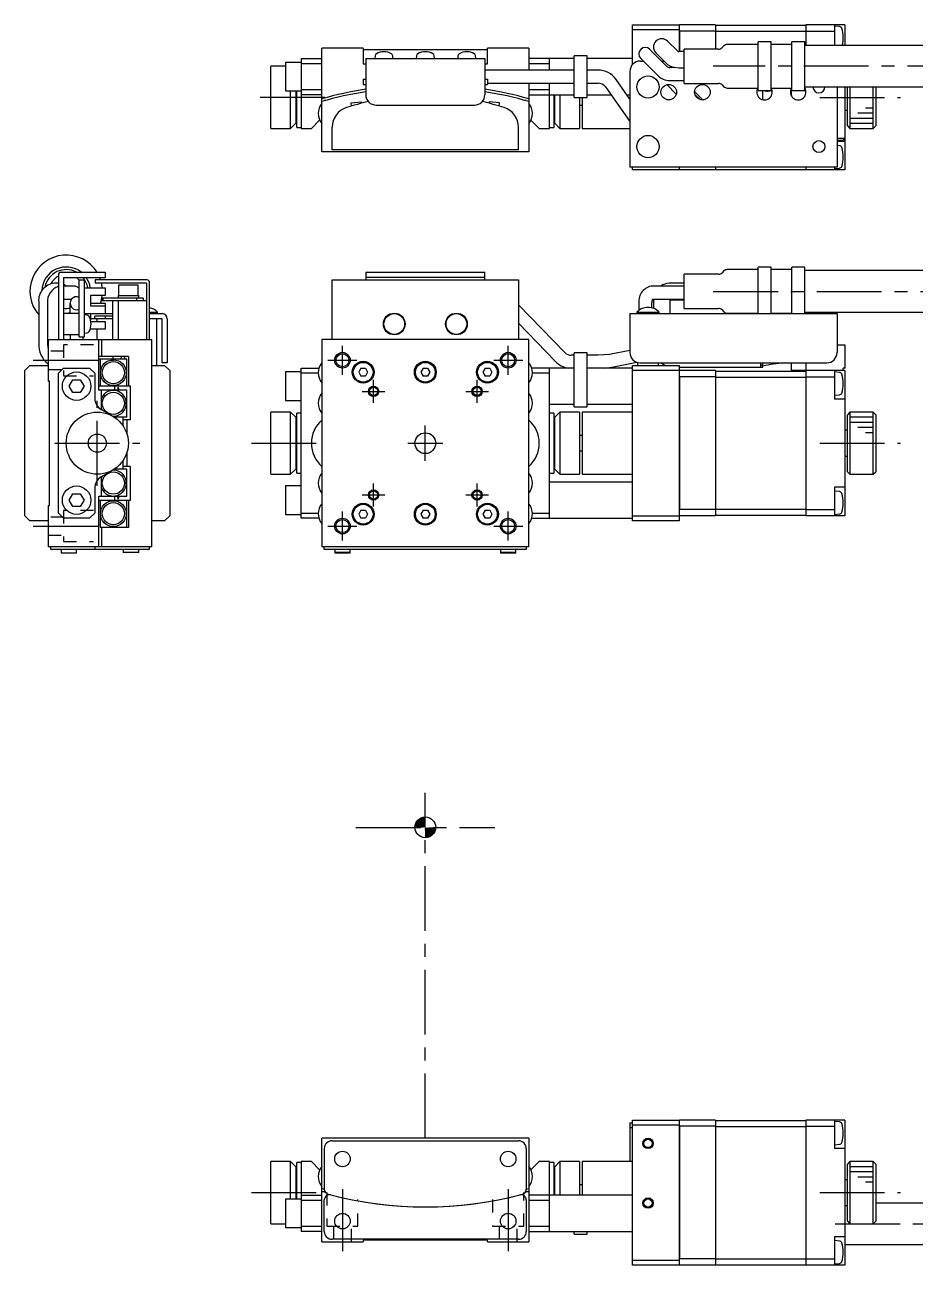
# Model space of a CAD drawing. Extents: x -179 to 417, y 17 to 279.
# Drawn here: x -179.2 to -7.3, y 39.8 to 279.1 of the extents above; entities that cross this region are included whole.
import ezdxf

# ---------------------------------------------------------------- set-up
doc = ezdxf.new("R2010")
doc.units = 0
doc.header["$LTSCALE"] = 10
doc.linetypes.add('CENTER', pattern=[2, 1.25, -0.25, 0.25, -0.25])
doc.linetypes.add('DOT', pattern=[0.5, 0.25, -0.25])
doc.layers.add('1', color=7, linetype='CONTINUOUS')
doc.layers.add('21', color=7, linetype='CONTINUOUS')

# ---------------------------------------------------------------- blocks, each defined once
blk = doc.blocks.new('AID2121')
at = {"layer": '21', "color": 7, "linetype": 'CONTINUOUS'}
blk.add_circle((-101.854516, 124.267768), 2, dxfattribs=at)
for centre, radius, start, end in [((-101.854516, 124.267768), 1.8, 90, 180), ((-101.854516, 124.267768), 1.6, 90, 180), ((-101.854516, 124.267768), 1.4, 90, 179.999955), ((-101.854516, 124.267768), 1.2, 90, 179.99997), ((-101.854516, 124.267768), 1, 90, 179.999964), ((-101.854518, 124.26777), 0.799999, 89.999799, 180.000086), ((-101.854516, 124.267768), 0.6, 89.99994, 180), ((-101.854516, 124.267768), 0.4, 90, 180), ((-101.854516, 124.267768), 0.2, 90, 180), ((-101.854516, 124.267768), 0.6, 269.99994, 0), ((-101.854516, 124.267768), 1.8, 270, 0), ((-101.854516, 124.267768), 1.6, 270, 0), ((-101.854516, 124.267768), 0.4, 270, 0), ((-101.854516, 124.267768), 0.2, 270, 0), ((-101.854516, 124.267768), 1.2, 270, 359.99997), ((-101.854516, 124.267768), 1.4, 270, 359.999955), ((-101.854516, 124.267768), 1, 270, 359.999964), ((-101.854518, 124.26777), 0.799999, 270.000201, 359.999914)]:
    blk.add_arc(centre, radius, start, end, dxfattribs=at)

msp = doc.modelspace()

# ---------------------------------------------------------------- linework, layer by layer
at = {"layer": '1', "color": 7, "linetype": 'CONTINUOUS'}
for p, q in [((-61.854517, 279.143961), (-52.854517, 279.143961)), ((-61.854517, 271.466836), (-61.854517, 279.143961)), ((-52.854517, 278.143961), (-61.854517, 278.143961)), ((-52.804517, 279.143961), (-52.854517, 279.093961)), ((-52.854517, 279.143961), (-52.854517, 273.979569)), ((-52.854517, 278.043961), (-52.754517, 277.943961)), ((-45.854517, 279.143961), (-52.804517, 279.143961)), ((-52.754517, 277.943961), (-52.754517, 273.979569)), ((-45.854517, 277.943961), (-52.754517, 277.943961)), ((-45.854517, 279.143961), (-45.854517, 274.443961)), ((-45.854517, 279.043961), (-28.354517, 279.043961)), ((-45.854517, 277.902539), (-28.354517, 277.902539)), ((-20.854517, 279.143961), (-28.354517, 279.143961)), ((-28.354517, 279.143961), (-28.354517, 275.143961)), ((-28.354517, 277.943961), (-22.854517, 277.943961)), ((-22.854517, 279.143961), (-22.854517, 275.143961)), ((-21.869237, 278.80776), (-22.854517, 278.893961)), ((-20.854517, 279.143961), (-20.854517, 275.143961)), ((-55.069087, 275.985814), (-53.180001, 274.096726)), ((-37.604517, 275.343961), (-43.540307, 275.343961)), ((-37.60452, 266.443961), (-37.60452, 275.843961)), ((-35.10452, 275.843961), (-37.60452, 275.843961)), ((-35.10452, 266.443961), (-35.10452, 275.843961)), ((-31.104517, 275.343961), (-35.104517, 275.343961)), ((-31.10452, 266.443961), (-31.10452, 275.843961)), ((-28.60452, 275.843961), (-31.10452, 275.843961)), ((-28.60452, 266.443961), (-28.60452, 275.843961)), ((-113.854517, 274.643961), (-121.854517, 274.643961)), ((-121.854517, 254.643961), (-121.854517, 274.643961)), ((-113.854517, 274.643961), (-113.854517, 271.643961)), ((-89.854517, 274.343961), (-113.854517, 274.343961)), ((-111.557807, 273.177861), (-111.604517, 272.643961)), ((-108.104517, 272.643961), (-108.151227, 273.177861)), ((-103.557807, 273.177861), (-103.604517, 272.643961)), ((-100.104517, 272.643961), (-100.151227, 273.177861)), ((-95.557807, 273.177861), (-95.604517, 272.643961)), ((-92.104517, 272.643961), (-92.151227, 273.177861)), ((-89.854517, 271.643961), (-89.854517, 274.643961)), ((-81.854517, 274.643961), (-89.854517, 274.643961)), ((-81.854517, 274.643961), (-81.854517, 270.393961)), ((-70.604517, 273.143961), (-73.104517, 273.143961)), ((-73.104517, 265.143961), (-73.104517, 273.143961)), ((-70.604517, 265.143961), (-70.604517, 273.143961)), ((-55.191987, 271.10409), (-58.495288, 274.407391)), ((-55.442742, 271.833985), (-57.331829, 273.723072)), ((-51.85452, 273.979569), (-52.897157, 273.979569)), ((-45.268734, 274.443961), (-51.85452, 274.443961)), ((-51.85452, 267.843961), (-51.85452, 274.443961)), ((-44.247414, 275.051068), (-44.561627, 274.736854)), ((56.187823, 275.143961), (-28.60452, 275.143961)), ((-131.654517, 259.143961), (-131.654517, 271.143961)), ((-128.854517, 271.143961), (-131.654517, 271.143961)), ((-125.854517, 271.893961), (-128.854517, 271.893961)), ((-128.854517, 271.893961), (-128.854517, 266.393961)), ((-125.854517, 272.643961), (-121.854517, 272.643961)), ((-125.854517, 272.643961), (-125.854517, 259.143961)), ((-121.854517, 271.643961), (-125.854517, 271.643961)), ((-113.854517, 271.643961), (-113.354517, 271.643961)), ((-113.354517, 272.643961), (-90.354517, 272.643961)), ((-113.354517, 272.643961), (-113.354517, 265.643961)), ((-90.354517, 272.643961), (-90.354517, 265.643961)), ((-90.354517, 271.643961), (-89.854517, 271.643961)), ((-73.104517, 272.643961), (-81.854517, 272.643961)), ((-77.854517, 271.643961), (-81.854517, 271.643961)), ((-77.854517, 270.393961), (-77.854517, 272.643961)), ((-61.854517, 272.643961), (-70.604517, 272.643961)), ((-60.354517, 272.143961), (-59.767391, 272.143961)), ((-60.263055, 272.639624), (-56.959754, 269.336324)), ((-56.231858, 272.143961), (-55.752718, 272.143961)), ((-53.759675, 270.884421), (-54.661657, 270.884421)), ((-52.897157, 270.802624), (-53.725654, 270.876579)), ((-51.85452, 270.802624), (-52.897157, 270.802624)), ((-113.854517, 268.643961), (-113.854517, 267.643961)), ((-113.854517, 268.643961), (-113.354517, 268.643961)), ((-73.104517, 270.393961), (-90.354517, 270.393961)), ((-90.354517, 268.643961), (-89.854517, 268.643961)), ((-89.854517, 268.643961), (-89.854517, 267.643961)), ((-68.510082, 270.393961), (-70.604517, 270.393961)), ((-62.354517, 264.812192), (-65.031996, 268.598816)), ((-62.354517, 270.143961), (-62.354517, 251.643961)), ((-54.661657, 268.384421), (-51.85452, 268.384421)), ((-128.854517, 266.393961), (-125.854517, 266.393961)), ((-127.854517, 259.143961), (-127.854517, 266.393961)), ((-126.854517, 266.393961), (-126.854517, 260.143961)), ((-126.654517, 259.343961), (-126.654517, 266.393961)), ((-125.854517, 266.643961), (-121.854517, 266.643961)), ((-113.854517, 267.643961), (-113.354517, 267.643961)), ((-90.354517, 267.643961), (-89.854517, 267.643961)), ((-89.854517, 267.893961), (-73.104517, 267.893961)), ((-81.854517, 267.893961), (-81.854517, 254.643961)), ((-81.854517, 266.643961), (-77.854517, 266.643961)), ((-77.854517, 259.143961), (-77.854517, 267.893961)), ((-70.604517, 267.893961), (-68.510082, 267.893961)), ((-67.073255, 267.155464), (-62.354517, 260.481992)), ((-55.221745, 267.598314), (-53.400163, 265.776733)), ((-51.85452, 267.843961), (-45.268734, 267.843961)), ((-49.851275, 266.242518), (-48.664567, 265.05581)), ((-44.561627, 267.551068), (-44.247414, 267.236854)), ((-43.540307, 266.943961), (-37.604517, 266.943961)), ((-37.60452, 266.908502), (-37.645051, 266.908502)), ((-37.60452, 266.443961), (-35.10452, 266.443961)), ((-36.654517, 264.674267), (-36.654517, 266.443961)), ((-35.208408, 266.443904), (-35.32855, 266.395797)), ((-35.104517, 266.943961), (-31.104517, 266.943961)), ((-34.937465, 266.634036), (-35.104242, 266.508554)), ((-31.154517, 265.395629), (-31.154517, 266.892292)), ((-31.10452, 266.443961), (-28.60452, 266.443961)), ((-28.60452, 267.143961), (56.187823, 267.143961)), ((-22.354517, 267.143961), (-22.354517, 251.643961)), ((-20.854517, 267.143961), (-20.854517, 251.143961)), ((-20.354517, 259.643961), (-20.354517, 267.143961)), ((-19.854517, 267.143961), (-19.854517, 259.143961)), ((-15.354517, 259.143961), (-15.354517, 267.143961)), ((-14.854517, 267.143961), (-14.854517, 259.643961)), ((-121.854517, 265.643961), (-125.854517, 265.643961)), ((-121.354516, 264.472322), (-121.354516, 264.543961)), ((-121.096138, 264.543961), (-121.354516, 264.543961)), ((-116.200389, 264.05983), (-114.211345, 264.268887)), ((-116.137402, 263.460547), (-116.200389, 264.05983)), ((-114.211345, 264.268887), (-114.183104, 264.000188)), ((-111.354517, 263.643961), (-92.354517, 263.643961)), ((-89.497687, 264.268887), (-89.525929, 264.000188)), ((-87.508644, 264.05983), (-89.497687, 264.268887)), ((-87.571631, 263.460547), (-87.508644, 264.05983)), ((-82.354516, 264.543961), (-82.612895, 264.543961)), ((-82.354516, 264.472322), (-82.354516, 264.543961)), ((-81.854517, 265.643961), (-73.104517, 265.643961)), ((-77.054517, 265.643961), (-77.054517, 259.343961)), ((-76.854517, 260.143961), (-76.854517, 265.643961)), ((-75.854517, 265.643961), (-75.854517, 259.143961)), ((-73.104517, 265.143961), (-70.604517, 265.143961)), ((-72.054517, 265.143961), (-72.054517, 259.143961)), ((-72.054517, 263.643961), (-71.554517, 263.643961)), ((-71.554517, 265.143961), (-71.554517, 259.143961)), ((-70.604517, 265.643961), (-66.004487, 265.643961)), ((-62.942651, 265.643961), (-62.354517, 265.643961)), ((-48.799327, 264.71143), (-49.787047, 265.699151)), ((-126.854517, 262.143961), (-126.654517, 262.143961)), ((-77.054517, 262.143961), (-76.854517, 262.143961)), ((-20.854517, 262.643961), (-20.354517, 262.643961)), ((-131.654517, 259.143961), (-127.854517, 259.143961)), ((-127.854517, 259.143961), (-126.854517, 260.143961)), ((-126.654517, 259.343961), (-125.854517, 259.343961)), ((-125.854517, 259.143961), (-123.854517, 259.143961)), ((-123.854517, 259.143961), (-122.257015, 260.741462)), ((-119.854516, 255.043961), (-119.854516, 259.361765)), ((-83.854516, 255.043961), (-83.854516, 259.361765)), ((-81.452018, 260.741462), (-79.854517, 259.143961)), ((-79.854517, 259.143961), (-77.854517, 259.143961)), ((-77.854517, 259.343961), (-77.054517, 259.343961)), ((-76.854517, 260.143961), (-75.854517, 259.143961)), ((-75.854517, 259.143961), (-72.054517, 259.143961)), ((-71.554517, 259.143961), (-62.354517, 259.143961)), ((-20.354517, 259.643961), (-19.854517, 259.143961)), ((-19.854517, 259.143961), (-15.354517, 259.143961)), ((-15.354517, 259.143961), (-14.854517, 259.643961)), ((-22.354517, 257.243595), (-20.854517, 257.243595)), ((-22.354517, 256.893961), (-21.154517, 256.893961)), ((-20.854517, 256.643961), (-22.354517, 256.643961)), ((-21.154517, 256.893961), (-21.154517, 256.928924)), ((-20.854517, 256.928924), (-21.154517, 256.928924)), ((-81.854516, 254.643961), (-121.854516, 254.643961)), ((-83.854516, 255.043961), (-119.854516, 255.043961)), ((-21.869237, 255.80776), (-22.354517, 255.850216)), ((-22.354517, 251.643961), (-62.354517, 251.643961)), ((-61.854517, 251.143961), (-61.854517, 251.643961)), ((-52.854517, 251.643961), (-52.854517, 251.143961)), ((-45.854517, 251.643961), (-45.854517, 251.143961)), ((-28.354517, 251.643961), (-28.354517, 251.143961)), ((-22.854517, 251.643961), (-22.854517, 251.143961)), ((-22.854517, 251.393961), (-21.869237, 251.480162)), ((-52.854517, 251.143961), (-61.854517, 251.143961)), ((-52.854517, 251.193961), (-52.804517, 251.143961)), ((-45.854517, 251.143961), (-52.804517, 251.143961)), ((-45.854517, 251.243961), (-28.354517, 251.243961)), ((-20.854517, 251.143961), (-28.354517, 251.143961)), ((-35.10452, 232.404014), (-37.60452, 232.404014)), ((-37.60452, 223.404014), (-37.60452, 232.404014)), ((-35.10452, 223.404014), (-35.10452, 232.404014)), ((-28.60452, 232.404014), (-31.10452, 232.404014)), ((-31.10452, 223.404014), (-31.10452, 232.404014)), ((-28.60452, 223.404014), (-28.60452, 232.404014)), ((-172.689081, 230.904014), (-172.689081, 218.404014)), ((-172.189081, 231.404014), (-163.689081, 231.404014)), ((-171.689081, 230.404014), (-163.689081, 230.404014)), ((-171.689081, 230.404014), (-171.689081, 218.404014)), ((-168.689081, 218.904014), (-168.689081, 229.904014)), ((-168.689081, 229.904014), (-167.689081, 229.904014)), ((-167.689081, 218.904014), (-167.689081, 229.904014)), ((-165.589081, 229.904014), (-165.589081, 229.304014)), ((-155.589081, 229.904014), (-165.589081, 229.904014)), ((-163.689081, 231.404014), (-163.689081, 230.404014)), ((-119.854516, 229.904014), (-83.854516, 229.904014)), ((-119.854516, 218.404014), (-119.854516, 229.904014)), ((-113.354517, 231.404014), (-113.354517, 229.904014)), ((-113.354517, 231.404014), (-90.354517, 231.404014)), ((-90.354517, 230.404014), (-113.354517, 230.404014)), ((-90.354517, 229.904014), (-90.354517, 231.404014)), ((-83.854516, 229.904014), (-83.854516, 218.404014)), ((-51.85452, 224.404014), (-51.85452, 231.004014)), ((-45.268734, 231.004014), (-51.85452, 231.004014)), ((-44.247414, 231.611121), (-44.561627, 231.296908)), ((-37.604517, 231.904014), (-43.540307, 231.904014)), ((-31.104517, 231.904014), (-35.104517, 231.904014)), ((56.187823, 231.704014), (-28.60452, 231.704014)), ((-172.689081, 229.252544), (-173.48535, 229.252544)), ((-169.679541, 228.728427), (-171.689081, 228.728427)), ((-167.689081, 228.404014), (-163.689081, 228.404014)), ((-155.689081, 229.304014), (-165.589081, 229.304014)), ((-163.689081, 228.404014), (-163.689081, 226.904014)), ((-157.289081, 228.904014), (-161.089081, 228.904014)), ((-161.089081, 228.904014), (-161.089081, 226.904014)), ((-157.289081, 226.904014), (-157.289081, 228.904014)), ((-155.689081, 229.304014), (-155.689081, 218.404014)), ((-155.089081, 218.404014), (-155.089081, 229.404014)), ((-51.85452, 228.728427), (-57.964958, 228.728427)), ((-51.85452, 229.252544), (-54.786245, 229.252544)), ((-176.499563, 225.652544), (-176.499563, 217.652544)), ((-174.818628, 225.478427), (-174.818628, 217.478427)), ((-171.689081, 226.228427), (-170.128679, 226.228427)), ((-170.439081, 223.404014), (-170.439081, 225.404014)), ((-166.489081, 226.904014), (-166.489081, 224.904014)), ((-163.689081, 226.904014), (-166.489081, 226.904014)), ((-166.489081, 225.404014), (-163.689081, 225.404014)), ((-164.314008, 226.404014), (-164.314008, 225.904014)), ((-156.305568, 226.404014), (-164.314008, 226.404014)), ((-155.689081, 225.904014), (-164.314008, 225.904014)), ((-164.104951, 226.404014), (-164.104951, 225.904014)), ((-163.689081, 225.404014), (-163.689081, 223.404014)), ((-162.189081, 218.404014), (-162.189081, 225.904014)), ((-161.189081, 226.904014), (-157.189081, 226.904014)), ((-161.189081, 226.904014), (-161.189081, 226.404014)), ((-161.189081, 225.904014), (-161.189081, 218.404014)), ((-157.640559, 226.404014), (-157.640559, 225.904014)), ((-157.189081, 226.404014), (-157.189081, 226.904014)), ((-156.305568, 226.404014), (-156.305568, 225.904014)), ((-74.933801, 215.894727), (-83.854516, 225.132399)), ((-60.629172, 225.478427), (-60.629172, 224.022816)), ((-58.129172, 224.515006), (-58.129172, 225.478427)), ((-58.017242, 226.041285), (-57.962377, 226.143972)), ((-57.964958, 226.228427), (-51.85452, 226.228427)), ((-57.962377, 226.143972), (-57.896674, 226.22843)), ((-57.762745, 226.228474), (-57.800458, 225.652544)), ((-57.800458, 225.652544), (-57.800458, 224.412744)), ((-54.786245, 226.052544), (-51.85452, 226.052544)), ((-54.600458, 225.652544), (-54.527677, 226.05265)), ((-54.600458, 223.404014), (-54.600458, 225.652544)), ((-168.689081, 223.404014), (-171.689081, 223.404014)), ((-167.689081, 223.404014), (-162.189081, 223.404014)), ((-167.155181, 223.107304), (-167.689081, 223.154014)), ((-166.489081, 224.904014), (-163.689081, 224.904014)), ((-166.489081, 223.404014), (-166.489081, 222.172129)), ((-165.689081, 222.404014), (-165.689081, 222.904014)), ((-162.189081, 222.904014), (-165.689081, 222.904014)), ((-163.689081, 222.904014), (-163.689081, 222.404014)), ((-155.089081, 223.696262), (-153.539081, 223.696262)), ((-155.089081, 223.404014), (-152.689081, 223.404014)), ((-153.539081, 223.404014), (-153.539081, 223.696262)), ((-62.354517, 223.404014), (-22.354517, 223.404014)), ((-62.354517, 223.404014), (-62.354517, 215.904014)), ((-61.004517, 223.696262), (-56.704517, 223.696262)), ((-61.004517, 223.696262), (-61.004517, 223.404014)), ((-56.704517, 223.404014), (-56.704517, 223.696262)), ((-51.85452, 224.404014), (-45.268734, 224.404014)), ((-44.561627, 224.111121), (-44.247414, 223.796908)), ((-43.540307, 223.504014), (-37.60452, 223.504014)), ((-35.10452, 223.504014), (-31.10452, 223.504014)), ((-28.60452, 223.704014), (56.187823, 223.704014)), ((-22.354517, 223.404014), (-22.354517, 215.904014)), ((-163.689081, 220.404014), (-166.560654, 220.404014)), ((-162.189081, 222.404014), (-166.489081, 222.404014)), ((-166.431041, 221.904014), (-163.689081, 221.904014)), ((-165.189081, 221.904014), (-165.189081, 222.404014)), ((-165.189081, 218.404014), (-165.189081, 220.404014)), ((-163.689081, 221.904014), (-163.689081, 220.404014)), ((-152.689081, 222.404014), (-155.089081, 222.404014)), ((-153.689081, 213.404014), (-153.689081, 222.404014)), ((-152.689081, 213.904014), (-152.689081, 222.404014)), ((-151.689081, 222.404014), (-151.689081, 213.904014)), ((-83.854516, 221.533507), (-76.73215, 214.158081)), ((-174.689081, 218.404014), (-174.689081, 210.404014)), ((-174.689081, 218.404014), (-154.689081, 218.404014)), ((-171.689081, 219.404014), (-168.689081, 219.404014)), ((-170.439081, 219.404014), (-170.439081, 218.404014)), ((-168.689081, 218.904014), (-167.689081, 218.904014)), ((-167.939081, 218.404014), (-167.939081, 218.904014)), ((-167.689081, 219.654014), (-167.155181, 219.700724)), ((-164.895919, 208.654014), (-164.895919, 218.404014)), ((-164.375881, 218.404014), (-164.375881, 215.104014)), ((-154.689081, 178.404014), (-154.689081, 218.404014)), ((-121.854516, 218.404014), (-121.854516, 178.404014)), ((-81.854516, 218.404014), (-121.854516, 218.404014)), ((-81.854516, 178.404014), (-81.854516, 218.404014)), ((-174.818628, 217.478427), (-174.689714, 216.466745)), ((-70.604517, 215.860379), (-73.104517, 215.860379)), ((-73.104517, 205.404014), (-73.104517, 215.860379)), ((-70.604517, 205.404014), (-70.604517, 215.860379)), ((-66.296308, 215.514437), (-68.510082, 215.360379)), ((-62.354517, 216.297907), (-66.296308, 215.514437)), ((-22.354517, 217.404014), (-20.854517, 217.404014)), ((-20.854517, 217.404014), (-20.854517, 212.904014)), ((-178.189081, 213.404014), (-179.189081, 212.404014)), ((-178.189081, 213.404014), (-174.689081, 213.404014)), ((-159.158066, 215.104014), (-164.895919, 215.104014)), ((-164.895919, 214.704014), (-159.459831, 214.704014)), ((-164.655144, 214.704014), (-164.655144, 209.454014)), ((-162.189081, 215.104014), (-162.189081, 214.704014)), ((-160.549604, 214.704014), (-160.509422, 215.104014)), ((-160.003994, 215.104014), (-159.957348, 214.704014)), ((-159.459831, 209.454014), (-159.459831, 214.704014)), ((-159.158066, 215.104014), (-159.158066, 209.454014)), ((-154.689081, 213.404014), (-152.189081, 213.404014)), ((-151.689081, 213.904014), (-152.689081, 213.904014)), ((-151.189081, 212.404014), (-152.189081, 213.404014)), ((-73.104517, 215.360379), (-73.674956, 215.360379)), ((-68.510082, 215.360379), (-70.604517, 215.360379)), ((-67.261287, 212.895916), (-65.808942, 213.062402)), ((-65.808942, 213.062402), (-61.013219, 214.015599)), ((-61.854517, 213.404014), (-52.854517, 213.404014)), ((-61.854517, 183.404014), (-61.854517, 213.404014)), ((-60.854517, 213.967523), (-60.854517, 213.404014)), ((-60.354517, 213.904014), (-24.354517, 213.904014)), ((-56.854517, 213.404014), (-56.854517, 213.904014)), ((-56.255488, 213.903043), (-55.523393, 213.403933)), ((-52.854517, 213.404014), (-52.854517, 183.404014)), ((-52.854517, 213.052544), (-36.654517, 213.052544)), ((-37.154517, 213.903949), (-37.154517, 213.185639)), ((-36.796663, 213.489011), (-36.722568, 213.568705)), ((-36.729657, 213.883808), (-36.739507, 213.903996)), ((-36.685546, 213.774735), (-36.729657, 213.883808)), ((-36.722568, 213.568705), (-36.67666, 213.666774)), ((-36.67666, 213.666774), (-36.685546, 213.774735)), ((-36.654517, 213.052544), (-36.654517, 213.904014)), ((-31.154517, 212.404014), (-31.154517, 213.904014)), ((-28.354517, 213.904014), (-28.354517, 184.404014)), ((-179.189081, 184.404014), (-179.189081, 212.404014)), ((-171.689081, 212.904014), (-172.689081, 211.904014)), ((-172.689081, 184.904014), (-172.689081, 211.904014)), ((-171.689081, 212.904014), (-166.689081, 212.904014)), ((-170.632457, 209.404014), (-169.910769, 210.654014)), ((-169.910769, 210.654014), (-168.467393, 210.654014)), ((-168.467393, 210.654014), (-167.745706, 209.404014)), ((-165.689081, 211.904014), (-166.689081, 212.904014)), ((-165.689081, 211.904014), (-165.689081, 207.064268)), ((-151.189081, 212.404014), (-151.189081, 184.404014)), ((-128.854517, 212.154014), (-128.854517, 206.654014)), ((-125.854517, 212.154014), (-128.854517, 212.154014)), ((-125.854517, 212.904014), (-122.416334, 212.904014)), ((-125.854517, 183.904014), (-125.854517, 212.904014)), ((-122.552849, 211.904014), (-125.854517, 211.904014)), ((-114.287529, 212.854014), (-114.720542, 212.104014)), ((-114.720542, 212.104014), (-114.287529, 211.354014)), ((-114.287529, 212.854014), (-113.421504, 212.854014)), ((-113.421504, 211.354014), (-114.287529, 211.354014)), ((-113.421504, 212.854014), (-112.988491, 212.104014)), ((-112.988491, 212.104014), (-113.421504, 211.354014)), ((-102.287529, 212.854014), (-102.720542, 212.104014)), ((-102.720542, 212.104014), (-102.287529, 211.354014)), ((-102.287529, 212.854014), (-101.421504, 212.854014)), ((-101.421504, 211.354014), (-102.287529, 211.354014)), ((-101.421504, 212.854014), (-100.988491, 212.104014)), ((-100.988491, 212.104014), (-101.421504, 211.354014)), ((-90.287529, 212.854014), (-90.720542, 212.104014)), ((-90.720542, 212.104014), (-90.287529, 211.354014)), ((-90.287529, 212.854014), (-89.421504, 212.854014)), ((-89.421504, 211.354014), (-90.287529, 211.354014)), ((-89.421504, 212.854014), (-88.988491, 212.104014)), ((-88.988491, 212.104014), (-89.421504, 211.354014)), ((-74.282385, 212.904014), (-81.292699, 212.904014)), ((-77.854517, 211.904014), (-81.156183, 211.904014)), ((-77.854517, 183.904014), (-77.854517, 212.904014)), ((-73.674956, 212.892627), (-74.282403, 212.904014)), ((-73.104517, 212.892627), (-73.674956, 212.892627)), ((-68.510082, 212.892627), (-70.604517, 212.892627)), ((-67.261609, 212.895898), (-68.510082, 212.892627)), ((-61.854517, 212.904014), (-67.13514, 212.904014)), ((-52.854517, 212.404014), (-61.854517, 212.404014)), ((-52.754517, 212.404014), (-52.854517, 212.304014)), ((-52.854517, 211.254014), (-52.804517, 211.204014)), ((-52.804517, 211.204014), (-52.804517, 185.604014)), ((-45.854517, 211.204014), (-52.804517, 211.204014)), ((-45.854517, 212.404014), (-52.754517, 212.404014)), ((-45.854517, 212.404014), (-45.854517, 184.404014)), ((-45.854517, 212.304014), (-28.354517, 212.304014)), ((-45.854517, 211.162593), (-28.354517, 211.162593)), ((-20.854517, 212.404014), (-31.154517, 212.404014)), ((-28.354517, 211.204014), (-22.854517, 211.204014)), ((-22.854517, 212.404014), (-22.854517, 206.904014)), ((-21.869237, 212.067814), (-22.854517, 212.154014)), ((-21.154517, 212.404014), (-21.154517, 212.904014)), ((-20.854517, 212.904014), (-21.154517, 212.904014)), ((-20.854517, 212.404014), (-20.854517, 184.404014)), ((-174.389081, 210.404014), (-174.689081, 210.404014)), ((-174.389081, 186.404014), (-174.389081, 210.404014)), ((-169.910769, 208.154014), (-170.632457, 209.404014)), ((-167.745706, 209.404014), (-168.467393, 208.154014)), ((-164.895919, 209.454014), (-158.843894, 209.454014)), ((-159.459831, 208.654014), (-164.895919, 208.654014)), ((-164.375881, 204.862716), (-164.375881, 208.654014)), ((-163.114358, 209.454014), (-162.916295, 209.644837)), ((-162.916295, 208.463192), (-163.114358, 208.654014)), ((-161.889081, 209.454014), (-161.889081, 208.654014)), ((-161.250788, 208.65407), (-161.140868, 209.204014)), ((-161.220702, 209.659677), (-161.006792, 209.454014)), ((-161.006792, 208.654014), (-161.220702, 208.448352)), ((-161.140868, 209.204014), (-161.022059, 208.654028)), ((-159.459831, 203.404014), (-159.459831, 208.654014)), ((-158.843894, 209.454014), (-158.843894, 202.904014)), ((-168.467393, 208.154014), (-169.910769, 208.154014)), ((-128.854517, 206.654014), (-125.854517, 206.654014)), ((-77.854517, 205.904014), (-73.104517, 205.904014)), ((-70.604517, 205.904014), (-61.854517, 205.904014)), ((-22.854517, 207.654014), (-21.869237, 207.740215)), ((-20.854517, 206.904014), (-22.854517, 206.904014)), ((-164.439081, 204.899205), (-162.189081, 203.600167)), ((-131.654517, 192.404014), (-131.654517, 204.404014)), ((-127.854517, 204.404014), (-131.654517, 204.404014)), ((-127.854517, 192.404014), (-127.854517, 204.404014)), ((-126.854517, 203.404014), (-127.854517, 204.404014)), ((-126.654517, 192.604014), (-126.654517, 204.204014)), ((-125.854517, 204.204014), (-126.654517, 204.204014)), ((-77.054517, 204.204014), (-77.854517, 204.204014)), ((-77.054517, 204.204014), (-77.054517, 192.604014)), ((-75.854517, 204.404014), (-76.854517, 203.404014)), ((-75.854517, 204.404014), (-75.854517, 192.404014)), ((-72.054517, 204.404014), (-75.854517, 204.404014)), ((-73.104517, 205.404014), (-70.604517, 205.404014)), ((-72.054517, 204.404014), (-72.054517, 192.404014)), ((-71.554517, 204.404014), (-71.554517, 192.404014)), ((-61.854517, 204.404014), (-71.554517, 204.404014)), ((-19.854517, 204.404014), (-20.354517, 203.904014)), ((-20.354517, 192.904014), (-20.354517, 203.904014)), ((-19.854517, 204.404014), (-19.854517, 192.404014)), ((-15.354517, 204.404014), (-19.854517, 204.404014)), ((-15.354517, 192.404014), (-15.354517, 204.404014)), ((-14.854517, 203.904014), (-15.354517, 204.404014)), ((-14.854517, 203.904014), (-14.854517, 192.904014)), ((-159.459831, 203.404014), (-161.872456, 203.404014)), ((-160.189081, 201.720639), (-160.189081, 203.404014)), ((-158.843894, 202.904014), (-160.189081, 202.904014)), ((-159.472104, 202.904014), (-159.472104, 200.225049)), ((-126.854517, 203.404014), (-126.854517, 193.404014)), ((-126.654517, 201.404014), (-126.854517, 201.404014)), ((-76.854517, 201.404014), (-77.054517, 201.404014)), ((-76.854517, 193.404014), (-76.854517, 203.404014)), ((-71.554517, 199.904014), (-72.054517, 199.904014)), ((-20.354517, 200.904014), (-20.854517, 200.904014)), ((-159.472104, 196.582979), (-159.472104, 193.904014)), ((-72.054517, 196.904014), (-71.554517, 196.904014)), ((-160.189081, 193.404014), (-160.189081, 195.08739)), ((-158.843894, 193.904014), (-160.189081, 193.904014)), ((-158.843894, 193.904014), (-158.843894, 187.354014)), ((-126.854517, 195.404014), (-126.654517, 195.404014)), ((-77.054517, 195.404014), (-76.854517, 195.404014)), ((-20.854517, 195.904014), (-20.354517, 195.904014)), ((-162.189081, 193.207862), (-164.439081, 191.908824)), ((-164.375881, 188.154014), (-164.375881, 191.945313)), ((-159.459831, 193.404014), (-161.872456, 193.404014)), ((-159.459831, 188.154014), (-159.459831, 193.404014)), ((-131.654517, 192.404014), (-127.854517, 192.404014)), ((-127.854517, 192.404014), (-126.854517, 193.404014)), ((-126.654517, 192.604014), (-125.854517, 192.604014)), ((-77.854517, 192.604014), (-77.054517, 192.604014)), ((-76.854517, 193.404014), (-75.854517, 192.404014)), ((-75.854517, 192.404014), (-72.054517, 192.404014)), ((-71.554517, 192.404014), (-61.854517, 192.404014)), ((-20.354517, 192.904014), (-19.854517, 192.404014)), ((-19.854517, 192.404014), (-15.354517, 192.404014)), ((-15.354517, 192.404014), (-14.854517, 192.904014)), ((-165.689081, 189.74376), (-165.689081, 184.904014)), ((-128.854517, 190.154014), (-128.854517, 184.654014)), ((-125.854517, 190.154014), (-128.854517, 190.154014)), ((-61.854517, 190.904014), (-77.854517, 190.904014)), ((-20.854517, 189.904014), (-22.854517, 189.904014)), ((-22.854517, 189.904014), (-22.854517, 184.404014)), ((-21.869237, 189.067814), (-22.854517, 189.154014)), ((-170.632457, 187.404014), (-169.910769, 188.654014)), ((-169.910769, 186.154014), (-170.632457, 187.404014)), ((-169.910769, 188.654014), (-168.467393, 188.654014)), ((-168.467393, 188.654014), (-167.745706, 187.404014)), ((-167.745706, 187.404014), (-168.467393, 186.154014)), ((-164.895919, 178.404014), (-164.895919, 188.154014)), ((-164.895919, 188.154014), (-159.459831, 188.154014)), ((-158.843894, 187.354014), (-164.895919, 187.354014)), ((-164.655144, 187.354014), (-164.655144, 182.104014)), ((-163.114358, 188.154014), (-162.916295, 188.344837)), ((-162.916295, 187.163192), (-163.114358, 187.354014)), ((-161.889081, 188.154014), (-161.889081, 187.354014)), ((-161.140868, 187.604014), (-161.250788, 188.153955)), ((-161.220702, 188.359677), (-161.006792, 188.154014)), ((-161.006792, 187.354014), (-161.220702, 187.148352)), ((-161.022059, 188.153992), (-161.140868, 187.604014)), ((-159.459831, 182.104014), (-159.459831, 187.354014)), ((-159.158066, 187.354014), (-159.158066, 182.104014)), ((-179.189081, 184.404014), (-178.189081, 183.404014)), ((-174.689081, 186.404014), (-174.689081, 178.404014)), ((-174.689081, 186.404014), (-174.389081, 186.404014)), ((-172.689081, 184.904014), (-171.689081, 183.904014)), ((-168.467393, 186.154014), (-169.910769, 186.154014)), ((-166.689081, 183.904014), (-165.689081, 184.904014)), ((-152.189081, 183.404014), (-151.189081, 184.404014)), ((-128.854517, 184.654014), (-125.854517, 184.654014)), ((-125.854517, 184.904014), (-122.552849, 184.904014)), ((-114.287529, 185.454014), (-114.720542, 184.704014)), ((-114.720542, 184.704014), (-114.287529, 183.954014)), ((-114.287529, 185.454014), (-113.421504, 185.454014)), ((-113.421504, 185.454014), (-112.988491, 184.704014)), ((-112.988491, 184.704014), (-113.421504, 183.954014)), ((-102.287529, 185.454014), (-102.720542, 184.704014)), ((-102.720542, 184.704014), (-102.287529, 183.954014)), ((-102.287529, 185.454014), (-101.421504, 185.454014)), ((-101.421504, 185.454014), (-100.988491, 184.704014)), ((-100.988491, 184.704014), (-101.421504, 183.954014)), ((-90.287529, 185.454014), (-90.720542, 184.704014)), ((-90.720542, 184.704014), (-90.287529, 183.954014)), ((-90.287529, 185.454014), (-89.421504, 185.454014)), ((-89.421504, 185.454014), (-88.988491, 184.704014)), ((-88.988491, 184.704014), (-89.421504, 183.954014)), ((-81.156183, 184.904014), (-77.854517, 184.904014)), ((-61.854517, 184.404014), (-52.854517, 184.404014)), ((-52.804517, 185.604014), (-52.854517, 185.554014)), ((-52.854517, 184.504014), (-52.754517, 184.404014)), ((-45.854517, 185.604014), (-52.804517, 185.604014)), ((-45.854517, 184.404014), (-52.754517, 184.404014)), ((-45.854517, 185.645436), (-28.354517, 185.645436)), ((-45.854517, 184.504014), (-28.354517, 184.504014)), ((-28.354517, 185.604014), (-22.854517, 185.604014)), ((-20.854517, 184.404014), (-28.354517, 184.404014)), ((-22.854517, 184.654014), (-21.869237, 184.740215)), ((-174.689081, 183.404014), (-178.189081, 183.404014)), ((-166.689081, 183.904014), (-171.689081, 183.904014)), ((-159.158066, 182.104014), (-164.655144, 182.104014)), ((-164.375881, 182.104014), (-164.375881, 178.404014)), ((-152.189081, 183.404014), (-154.689081, 183.404014)), ((-122.416334, 183.904014), (-125.854517, 183.904014)), ((-113.421504, 183.954014), (-114.287529, 183.954014)), ((-101.421504, 183.954014), (-102.287529, 183.954014)), ((-89.421504, 183.954014), (-90.287529, 183.954014)), ((-81.292699, 183.904014), (-61.854517, 183.904014)), ((-52.854517, 183.404014), (-61.854517, 183.404014)), ((-154.689081, 178.404014), (-174.689081, 178.404014)), ((-174.189081, 177.904014), (-174.189081, 178.404014)), ((-155.189081, 177.904014), (-174.189081, 177.904014)), ((-172.189081, 177.904014), (-172.189081, 177.154014)), ((-169.189081, 177.154014), (-172.189081, 177.154014)), ((-169.189081, 177.154014), (-169.189081, 177.904014)), ((-165.605555, 177.904014), (-165.605555, 178.404014)), ((-160.189081, 177.904014), (-160.189081, 177.304014)), ((-157.189081, 177.304014), (-160.189081, 177.304014)), ((-157.189081, 177.304014), (-157.189081, 177.904014)), ((-155.189081, 178.404014), (-155.189081, 177.904014)), ((-81.854516, 178.404014), (-121.854516, 178.404014)), ((-121.354517, 177.904014), (-121.354517, 178.404014)), ((-82.354516, 177.904014), (-121.354516, 177.904014)), ((-119.354517, 177.904014), (-119.354517, 177.154014)), ((-116.354517, 177.154014), (-119.354517, 177.154014)), ((-116.354516, 177.304014), (-119.354516, 177.304014)), ((-116.354517, 177.154014), (-116.354517, 177.904014)), ((-87.354517, 177.904014), (-87.354517, 177.154014)), ((-84.354517, 177.154014), (-87.354517, 177.154014)), ((-84.354516, 177.304014), (-87.354516, 177.304014)), ((-84.354517, 177.154014), (-84.354517, 177.904014)), ((-82.354517, 178.404014), (-82.354517, 177.904014)), ((-62.354517, 67.267768), (-61.854517, 67.267768)), ((-62.354517, 67.267768), (-62.354517, 59.767768)), ((-61.854517, 67.767768), (-52.854517, 67.767768)), ((-61.854517, 39.767768), (-61.854517, 67.767768)), ((-52.804517, 67.767768), (-52.854517, 67.717768)), ((-52.854517, 67.767768), (-52.854517, 39.767768)), ((-45.854517, 67.767768), (-52.804517, 67.767768)), ((-45.854517, 67.767768), (-45.854517, 39.767768)), ((-45.854517, 67.667768), (-28.354517, 67.667768)), ((-20.854517, 67.767768), (-28.354517, 67.767768)), ((-28.354517, 67.767768), (-28.354517, 39.767768)), ((-22.854517, 67.767768), (-22.854517, 62.267768)), ((-21.869237, 67.431568), (-22.854517, 67.517768)), ((-20.854517, 67.767768), (-20.854517, 39.767768)), ((-61.854517, 66.267768), (-62.354517, 66.267768)), ((-52.854517, 66.767768), (-61.854517, 66.767768)), ((-52.854517, 66.667768), (-52.754517, 66.567768)), ((-52.754517, 66.567768), (-52.754517, 40.967768)), ((-45.854517, 66.567768), (-52.754517, 66.567768)), ((-45.854517, 66.526347), (-28.354517, 66.526347)), ((-28.354517, 66.567768), (-22.854517, 66.567768)), ((-121.854517, 44.267768), (-121.854517, 64.267768)), ((-81.854516, 64.267768), (-121.854516, 64.267768)), ((-121.354516, 62.267768), (-121.354516, 54.42643)), ((-119.854516, 63.767768), (-83.854516, 63.767768)), ((-82.354516, 62.267768), (-82.354516, 54.42643)), ((-81.854517, 64.267768), (-81.854517, 44.267768)), ((-22.854517, 63.017768), (-21.869237, 63.103969)), ((-20.854517, 62.267768), (-22.854517, 62.267768)), ((-127.854517, 59.767768), (-131.654517, 59.767768)), ((-131.654517, 47.767768), (-131.654517, 59.767768)), ((-126.854517, 58.767768), (-127.854517, 59.767768)), ((-127.854517, 52.517768), (-127.854517, 59.767768)), ((-126.854517, 58.767768), (-126.854517, 52.517768)), ((-125.854517, 59.567768), (-126.654517, 59.567768)), ((-126.654517, 52.517768), (-126.654517, 59.567768)), ((-123.854517, 59.767768), (-125.854517, 59.767768)), ((-125.854517, 59.767768), (-125.854517, 46.267768)), ((-122.257015, 58.170267), (-123.854517, 59.767768)), ((-79.854517, 59.767768), (-81.452018, 58.170267)), ((-77.854517, 59.767768), (-79.854517, 59.767768)), ((-77.854517, 46.267768), (-77.854517, 59.767768)), ((-77.054517, 59.567768), (-77.854517, 59.567768)), ((-77.054517, 59.567768), (-77.054517, 53.267768)), ((-75.854517, 59.767768), (-76.854517, 58.767768)), ((-76.854517, 53.267768), (-76.854517, 58.767768)), ((-75.854517, 59.767768), (-75.854517, 53.267768)), ((-72.054517, 59.767768), (-75.854517, 59.767768)), ((-72.054517, 59.767768), (-72.054517, 53.267768)), ((-71.554517, 59.767768), (-71.554517, 53.267768)), ((-61.854517, 59.767768), (-71.554517, 59.767768)), ((-19.854517, 59.767768), (-20.354517, 59.267768)), ((-20.354517, 48.267768), (-20.354517, 59.267768)), ((-19.854517, 59.767768), (-19.854517, 47.767768)), ((-15.354517, 59.767768), (-19.854517, 59.767768)), ((-15.354517, 47.767768), (-15.354517, 59.767768)), ((-14.854517, 59.267768), (-15.354517, 59.767768)), ((-14.854517, 59.267768), (-14.854517, 48.267768)), ((-126.654517, 56.767768), (-126.854517, 56.767768)), ((-76.854517, 56.767768), (-77.054517, 56.767768)), ((-71.554517, 55.267768), (-72.054517, 55.267768)), ((-20.354517, 56.267768), (-20.854517, 56.267768)), ((-125.854517, 53.267768), (-121.854517, 53.267768)), ((-121.354516, 54.367768), (-121.352794, 54.367768)), ((-82.356238, 54.367768), (-82.354516, 54.367768)), ((-61.854517, 53.267768), (-81.854517, 53.267768)), ((-128.854517, 52.517768), (-128.854517, 47.017768)), ((-125.854517, 52.517768), (-128.854517, 52.517768)), ((-121.854517, 52.267768), (-125.854517, 52.267768)), ((-121.354517, 46.267768), (-121.354517, 52.351294)), ((-82.354517, 52.351294), (-82.354517, 46.267768)), ((-77.854517, 52.267768), (-81.854517, 52.267768)), ((-20.854517, 51.267768), (-20.354517, 51.267768)), ((56.187823, 51.767768), (-14.854517, 51.767768)), ((-20.354517, 48.267768), (-19.854517, 47.767768)), ((-15.354517, 47.767768), (-14.854517, 48.267768)), ((-131.654517, 47.767768), (-128.854517, 47.767768)), ((-128.854517, 47.017768), (-125.854517, 47.017768)), ((-125.854517, 47.267768), (-121.854517, 47.267768)), ((-121.854517, 46.267768), (-125.854517, 46.267768)), ((-81.854517, 47.267768), (-77.854517, 47.267768)), ((-81.854517, 46.267768), (-61.854517, 46.267768)), ((-73.104517, 45.767768), (-73.104517, 46.267768)), ((-73.104517, 45.767768), (-70.604517, 45.767768)), ((-70.604517, 45.767768), (-70.604517, 46.267768)), ((-19.854517, 47.767768), (-15.354517, 47.767768)), ((-121.854517, 44.267768), (-113.854517, 44.267768)), ((-83.854517, 44.767768), (-119.854517, 44.767768)), ((-89.854517, 44.567768), (-113.854517, 44.567768)), ((-113.854517, 44.567768), (-113.854517, 44.267768)), ((-89.854517, 44.267768), (-89.854517, 44.567768)), ((-89.854517, 44.267768), (-81.854517, 44.267768)), ((-20.854517, 45.267768), (-22.854517, 45.267768)), ((-22.854517, 45.267768), (-22.854517, 39.767768)), ((-21.869237, 44.431568), (-22.854517, 44.517768)), ((-20.854517, 43.767768), (56.187823, 43.767768)), ((-61.854517, 40.767768), (-52.854517, 40.767768)), ((-52.754517, 40.967768), (-52.854517, 40.867768)), ((-45.854517, 40.967768), (-52.754517, 40.967768)), ((-45.854517, 41.00919), (-28.354517, 41.00919)), ((-28.354517, 40.967768), (-22.854517, 40.967768)), ((-52.854517, 39.767768), (-61.854517, 39.767768)), ((-52.854517, 39.817768), (-52.804517, 39.767768)), ((-45.854517, 39.767768), (-52.804517, 39.767768)), ((-45.854517, 39.867768), (-28.354517, 39.867768)), ((-20.854517, 39.767768), (-28.354517, 39.767768)), ((-22.854517, 40.017768), (-21.869237, 40.103969))]:
    msp.add_line(p, q, dxfattribs=at)
at = {"layer": '1', "color": 4, "linetype": 'CENTER'}
for p, q in [((103.745482, 271.143961), (-46.254518, 271.143961)), ((-121.254518, 265.143961), (-135.418423, 265.143961)), ((-25.70401, 265.143961), (-10.121284, 265.143961)), ((-46.254518, 227.704014), (103.745482, 227.704014)), ((-117.854516, 211.604014), (-117.854516, 217.204014)), ((-85.854516, 211.604014), (-85.854516, 217.204014)), ((-177.596253, 214.404014), (-162.141471, 214.404014)), ((-120.654516, 214.404014), (-115.054516, 214.404014)), ((-88.654516, 214.404014), (-83.054516, 214.404014)), ((-114.054516, 208.404014), (-109.654516, 208.404014)), ((-111.854516, 206.204014), (-111.854516, 210.604014)), ((-94.054516, 208.404014), (-89.654516, 208.404014)), ((-91.854516, 206.204014), (-91.854516, 210.604014)), ((-165.189081, 190.204014), (-165.189081, 206.604014)), ((-101.854516, 195.004014), (-101.854516, 201.804014)), ((-173.389081, 198.404014), (-156.989081, 198.404014)), ((-135.418423, 198.404014), (-121.254518, 198.404014)), ((-105.254516, 198.404014), (-98.454516, 198.404014)), ((-25.70401, 198.404014), (-10.121284, 198.404014)), ((-111.854516, 186.204014), (-111.854516, 190.604014)), ((-91.854516, 186.204014), (-91.854516, 190.604014)), ((-114.054516, 188.404014), (-109.654516, 188.404014)), ((-94.054516, 188.404014), (-89.654516, 188.404014)), ((-117.854516, 179.604014), (-117.854516, 185.204014)), ((-85.854516, 179.604014), (-85.854516, 185.204014)), ((-177.596253, 182.404014), (-162.141471, 182.404014)), ((-120.654516, 182.404014), (-115.054516, 182.404014)), ((-88.654516, 182.404014), (-83.054516, 182.404014)), ((-101.854516, 64.267768), (-101.854516, 130.929014)), ((-115.254516, 124.267768), (-88.454516, 124.267768)), ((-135.418423, 53.767768), (-121.254518, 53.767768)), ((-117.854517, 54.470103), (-117.854517, 42.472534)), ((-85.854517, 54.470103), (-85.854517, 42.472534)), ((-25.70401, 53.767768), (-10.121284, 53.767768)), ((-22.69191, 47.767768), (106.557448, 47.767768))]:
    msp.add_line(p, q, dxfattribs=at)
at = {"layer": '1', "color": 9, "linetype": 'CONTINUOUS'}
for p, q in [((-19.854517, 261.143961), (-15.354517, 261.143961)), ((-18.354517, 262.143961), (-15.354517, 262.143961)), ((-16.854517, 263.143961), (-15.354517, 263.143961)), ((-19.854517, 260.143961), (-15.354517, 260.143961)), ((-15.354517, 203.404014), (-19.854517, 203.404014)), ((-15.354517, 202.404014), (-19.854517, 202.404014)), ((-15.354517, 201.404014), (-18.354517, 201.404014)), ((-15.354517, 200.404014), (-16.854517, 200.404014)), ((-15.354517, 58.767768), (-19.854517, 58.767768)), ((-15.354517, 57.767768), (-19.854517, 57.767768)), ((-15.354517, 56.767768), (-18.354517, 56.767768)), ((-15.354517, 55.767768), (-16.854517, 55.767768))]:
    msp.add_line(p, q, dxfattribs=at)
at = {"layer": '1', "color": 9, "linetype": 'DOT'}
for p, q in [((-171.689081, 216.154014), (-174.689081, 216.154014)), ((-171.689081, 217.404014), (-171.689081, 211.404014)), ((-165.914046, 217.404014), (-171.689081, 217.404014)), ((-174.689081, 212.654014), (-171.689081, 212.654014)), ((-171.689081, 211.404014), (-165.914077, 211.404014)), ((-171.689081, 185.404014), (-171.689081, 179.404014)), ((-165.914046, 185.404014), (-171.689081, 185.404014)), ((-171.689081, 184.154014), (-174.689081, 184.154014)), ((-174.689081, 180.654014), (-171.689081, 180.654014)), ((-171.689081, 179.404014), (-165.914077, 179.404014)), ((-120.854517, 53.783569), (-120.854517, 47.267768)), ((-82.854517, 47.267768), (-82.854517, 53.783585)), ((-114.854517, 47.267768), (-114.854517, 52.434723)), ((-88.854517, 52.434667), (-88.854517, 47.267768)), ((-120.854517, 47.267768), (-114.854517, 47.267768)), ((-119.604517, 47.267768), (-119.604517, 44.267768)), ((-116.104517, 44.267768), (-116.104517, 47.267768)), ((-88.854517, 47.267768), (-82.854517, 47.267768)), ((-87.604517, 47.267768), (-87.604517, 44.267768)), ((-84.104517, 44.267768), (-84.104517, 47.267768))]:
    msp.add_line(p, q, dxfattribs=at)
at = {"layer": '1', "color": 7, "linetype": 'CONTINUOUS'}
for centre, radius in [((-58.854517, 267.143961), 2.15), ((-54.854517, 266.143961), 1.5), ((-48.354517, 266.143961), 1.5), ((-58.854517, 255.643961), 2.15), ((-25.854517, 255.643961), 1.15), ((-107.854516, 221.404014), 2.1), ((-107.854516, 221.404014), 2), ((-95.854516, 221.404014), 2.1), ((-95.854516, 221.404014), 2), ((-117.854516, 214.404014), 1.25), ((-85.854516, 214.404014), 1.25), ((-162.089081, 212.004014), 2.5), ((-162.089081, 212.004014), 2.15), ((-113.854516, 212.104014), 2.1), ((-113.854516, 212.104014), 1.9), ((-101.854516, 212.104014), 2.1), ((-101.854516, 212.104014), 1.9), ((-89.854516, 212.104014), 2.1), ((-89.854516, 212.104014), 1.9), ((-169.189081, 209.404014), 2.75), ((-111.854516, 208.404014), 0.8), ((-91.854516, 208.404014), 0.8), ((-162.089081, 206.104014), 2.15), ((-165.189081, 198.404014), 6), ((-165.189081, 198.404014), 1.75), ((-101.854516, 198.404014), 2), ((-162.089081, 190.704014), 2.15), ((-169.189081, 187.404014), 2.75), ((-111.854516, 188.404014), 0.8), ((-91.854516, 188.404014), 0.8), ((-162.089081, 184.804014), 2.5), ((-162.089081, 184.804014), 2.15), ((-113.854516, 184.704014), 2.1), ((-101.854516, 184.704014), 2.1), ((-89.854516, 184.704014), 2.1), ((-113.854516, 184.704014), 1.9), ((-101.854516, 184.704014), 1.9), ((-89.854516, 184.704014), 1.9), ((-117.854516, 182.404014), 1.25), ((-85.854516, 182.404014), 1.25), ((-58.854517, 63.267768), 0.8), ((-117.854516, 60.267768), 1.5), ((-85.854516, 60.267768), 1.5), ((-58.854517, 51.767768), 0.8), ((-117.854517, 48.267768), 1.5), ((-85.854517, 48.267768), 1.5)]:
    msp.add_circle(centre, radius, dxfattribs=at)
at = {"layer": '1', "color": 9, "linetype": 'CONTINUOUS'}
for centre, radius in [((-117.854516, 214.404014), 1.5), ((-85.854516, 214.404014), 1.5), ((-111.854516, 208.404014), 1), ((-91.854516, 208.404014), 1), ((-111.854516, 188.404014), 1), ((-91.854516, 188.404014), 1), ((-117.854516, 182.404014), 1.5), ((-85.854516, 182.404014), 1.5), ((-58.854517, 63.267768), 1), ((-58.854517, 51.767768), 1)]:
    msp.add_circle(centre, radius, dxfattribs=at)
at = {"layer": '1', "color": 7, "linetype": 'CONTINUOUS'}
for centre, radius, start, end in [((-21.912815, 278.309663), 0.5, 17.629155, 85), ((-27.154517, 276.643961), 6, 345.522488, 17.629155), ((-56.200458, 274.854443), 1.6, 45, 225), ((-43.540307, 274.343961), 1, 90, 135), ((-111.059709, 273.134283), 0.5, 118.821141, 175), ((-109.854517, 270.943961), 3, 61.178859, 118.821141), ((-108.649324, 273.134283), 0.5, 5, 61.178859), ((-103.059709, 273.134283), 0.5, 118.821141, 175), ((-101.854517, 270.943961), 3, 61.178859, 118.821141), ((-100.649324, 273.134283), 0.5, 5, 61.178859), ((-95.059709, 273.134283), 0.5, 118.821141, 175), ((-93.854517, 270.943961), 3, 61.178859, 118.821141), ((-92.649324, 273.134283), 0.5, 5, 61.178859), ((-59.379172, 273.523508), 1.25, 45, 225), ((-52.897157, 274.379569), 0.4, 225, 270), ((-45.268734, 275.443961), 1, 270, 315), ((-60.354517, 270.143961), 2, 90, 180), ((-52.897157, 274.379569), 3.6, 225, 256.916491), ((-54.661657, 271.634421), 0.75, 225, 270), ((-68.506037, 266.134837), 4.259126, 35.346337, 90.054404), ((-54.661657, 271.634421), 3.25, 225, 270), ((-101.854517, 194.643961), 73, 99.063804, 105.900797), ((-101.854516, 194.643961), 72.5, 99.126846, 106.013394), ((-101.854517, 194.643961), 73, 74.099203, 80.936196), ((-101.854516, 194.643961), 72.5, 73.986605, 80.873155), ((-68.505808, 266.135274), 1.758692, 35.456505, 90.139211), ((-45.268734, 266.843961), 1, 45, 90), ((-43.540307, 267.943961), 1, 225, 270), ((-36.354517, 266.143961), 1.5, 147.769047, 32.230953), ((-35.842209, 268.815932), 2.474045, 253.50062912, 281.98286742), ((-29.854517, 266.143961), 1.5, 147.769047, 33.55731), ((-25.854517, 267.143961), 1.15, 180, 0), ((-119.554516, 262.043961), 3, 140.055512, 219.944505), ((-101.854516, 215.543961), 50, 102.70719, 107.718932), ((-111.354517, 265.643961), 2, 180, 270), ((-92.354517, 265.643961), 2, 270, 0), ((-101.854516, 215.543961), 50, 72.281068, 77.292811), ((-84.154516, 262.043961), 3, 320.055495, 39.944522), ((-45.411876, 268.308502), 4.6, 225, 232.651548), ((-115.854516, 259.361765), 4, 107.718932, 180), ((-87.854516, 259.361765), 4, 0, 72.281068), ((-21.912815, 255.309663), 0.5, 17.629155, 85), ((-27.154517, 253.643961), 6, 342.370845, 17.629155), ((-21.912815, 251.978259), 0.5, 275, 342.370845), ((-171.189081, 227.704014), 6.999999, 31.908988, 220.655513), ((-171.189081, 227.704014), 4.7, 51.927772, 178.25023), ((-171.189081, 227.704014), 4.2, 61.757463, 168.538827), ((-171.189081, 227.704014), 3.3, 117.035692, 153.676626), ((-172.189081, 230.904014), 0.5, 90, 180), ((-171.189081, 227.704014), 3.3, 40.749054, 54.903199), ((-171.189081, 227.704014), 4.2, 9.594068, 40.005201), ((-171.189081, 227.704014), 4.7, 8.565283, 35.062393), ((-171.189081, 227.704014), 6.999999, 18.317701, 22.688095), ((-155.589081, 229.404014), 0.5, 0, 90), ((-45.268734, 232.004014), 1, 270, 315), ((-43.540307, 230.904014), 1, 90, 135), ((-173.215778, 225.964963), 3.298614, 94.687605, 185.434762), ((-171.693842, 225.694298), 3.132234, 108.531307, 183.95192), ((-172.42469, 227.652544), 1.6, 42.254652, 62.62868), ((-169.679541, 227.478427), 1.25, 37.592653, 90), ((-171.189081, 227.704014), 6.999999, 5.739171, 13.212968), ((-57.686834, 225.783427), 2.958103, 95.394978, 185.918099), ((-54.773684, 226.561128), 2.691445, 90.267403, 126.364836), ((-169.189081, 225.404014), 1.25, 66.421821, 293.578179), ((-169.679541, 227.478427), 1.25, 314.802169, 322.407347), ((-171.189081, 227.704014), 6.999999, 340.817907, 353.437571), ((-56.710475, 225.488863), 1.418735, 157.08429841, 180.42146273), ((-171.189081, 227.704014), 3.3, 261.285258, 283.136559), ((-171.189081, 227.704014), 4.2, 263.162859, 280.286561), ((-167.198759, 222.609207), 0.5, 28.821141, 85), ((-169.389081, 221.404014), 3, 331.178859, 28.821141), ((-155.689081, 221.604014), 3, 44.220044, 78.463041), ((-152.689081, 222.404014), 1, 0, 90), ((-58.854517, 221.604014), 3, 44.220044, 135.779956), ((-45.268734, 223.404014), 1, 45, 90), ((-43.540307, 224.504014), 1, 225, 270), ((-167.198759, 220.198822), 0.5, 275, 331.178859), ((-171.6196, 217.487663), 4.882748, 178.064873, 231.043151), ((-73.674956, 217.110379), 1.75, 224, 270), ((-60.354517, 215.904014), 2, 180, 270), ((-24.354517, 215.904014), 2, 270, 0), ((-119.554516, 212.004014), 3, 140.055512, 219.944488), ((-84.154516, 212.004014), 3, 320.055478, 39.944522), ((-73.674956, 217.110379), 4.25, 224, 261.730552), ((-26.017727, 200.411561), 16.947128, 129.49665427, 131.0828053), ((-29.392219, 179.862927), 34.186724, 95.308601, 102.264816), ((-21.912815, 211.569716), 0.5, 17.629155, 85), ((-27.154517, 209.904014), 6, 342.370845, 17.629155), ((-162.089081, 206.104014), 2.5, 267.456861, 156.165956), ((-163.189081, 207.064268), 2.5, 180, 240), ((-119.554517, 206.104014), 3, 140.055495, 219.944505), ((-84.154517, 206.104014), 3, 320.055495, 39.944505), ((-21.912815, 208.238312), 0.5, 275, 342.370845), ((-162.089081, 206.104014), 2.5, 203.834044, 212.543139), ((-117.854517, 198.404014), 6, 131.810315, 228.189685), ((-85.854517, 198.404014), 6, 311.810315, 48.189685), ((-163.189081, 189.74376), 2.5, 120, 180), ((-162.089081, 190.704014), 2.5, 203.834044, 92.543139), ((-162.089081, 190.704014), 2.5, 147.456861, 156.165956), ((-119.554517, 190.704014), 3, 140.055495, 219.944505), ((-84.154517, 190.704014), 3, 320.055495, 39.944505), ((-119.554516, 184.804014), 3, 140.055512, 219.944488), ((-84.154516, 184.804014), 3, 320.055478, 39.944522), ((-21.912815, 188.569716), 0.5, 17.629155, 85), ((-27.154517, 186.904014), 6, 342.370845, 17.629155), ((-21.912815, 185.238312), 0.5, 275, 342.370845), ((-21.912815, 66.93347), 0.5, 17.629155, 85), ((-27.154517, 65.267768), 6, 342.370845, 17.629155), ((-119.854516, 62.267768), 1.5, 90, 180), ((-83.854516, 62.267768), 1.5, 0, 90), ((-21.912815, 63.602066), 0.5, 275, 342.370845), ((-119.554516, 56.867768), 3, 140.055495, 219.944488), ((-84.154516, 56.867768), 3, 320.055478, 39.944505), ((-101.854517, 124.267768), 73, 254.099203, 254.642037), ((-101.854516, 124.267768), 72.5, 253.986606, 254.397282), ((-120.354517, 52.351294), 1, 75.621752, 180), ((-120.354516, 54.42643), 1, 180, 255.163871), ((-101.854516, 124.267768), 73.25, 255.163871, 284.836129), ((-101.854517, 124.517768), 73.5, 255.621752, 284.378248), ((-83.354517, 52.351294), 1, 0, 104.378248), ((-83.354516, 54.42643), 1, 284.836129, 0), ((-101.854517, 124.267768), 73, 285.357964, 285.900797), ((-101.854516, 124.267768), 72.5, 285.602718, 286.013395), ((-119.854517, 46.267768), 1.5, 180, 270), ((-83.854517, 46.267768), 1.5, 270, 0), ((-21.912815, 43.93347), 0.5, 17.629155, 85), ((-27.154517, 42.267768), 6, 342.370845, 17.629155), ((-21.912815, 40.602066), 0.5, 275, 342.370845)]:
    msp.add_arc(centre, radius, start, end, dxfattribs=at)

# ---------------------------------------------------------------- block references
at = {"layer": '21'}
msp.add_blockref('AID2121', (0, 0), dxfattribs=at)

doc.saveas('drawing.dxf')
